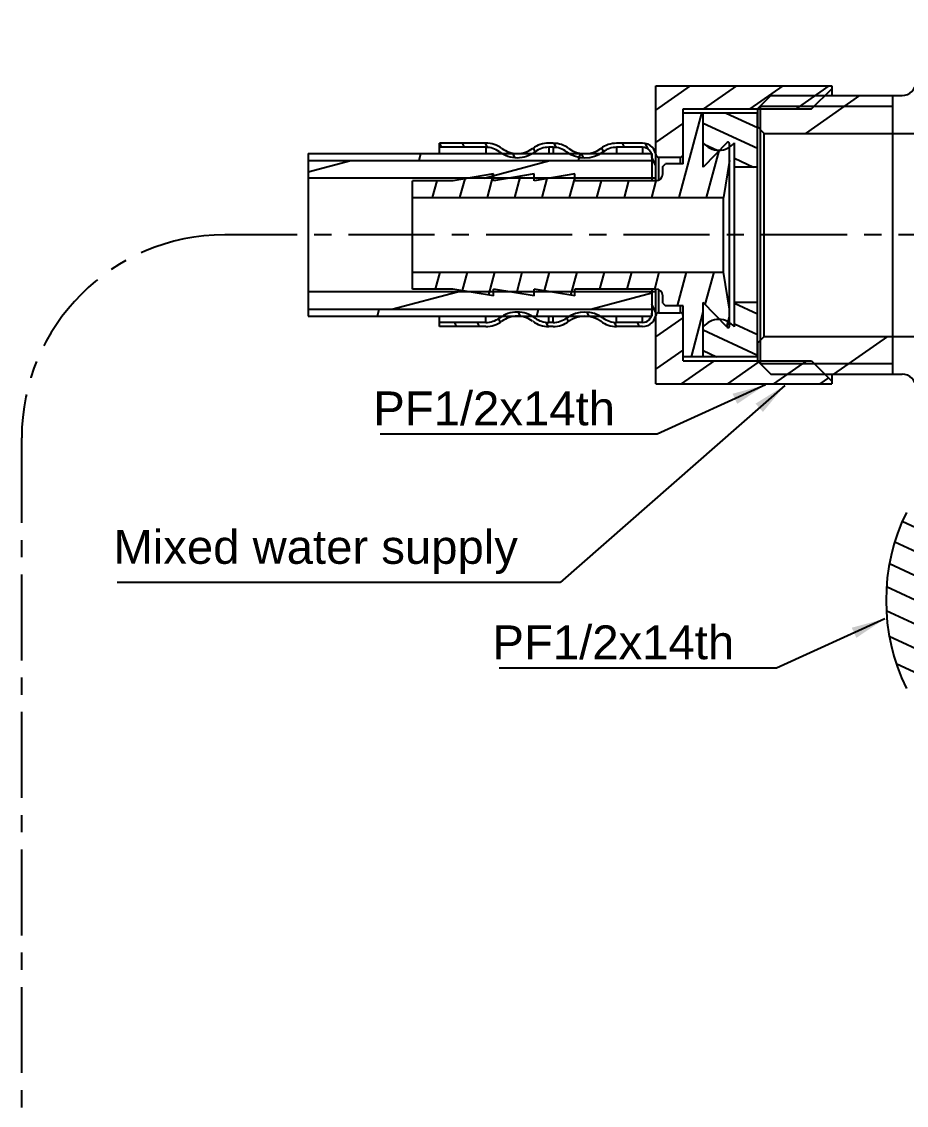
# Model space of a CAD drawing. Header units: millimetres. Extents: x 601 to 1195, y -13 to 407.
# Drawn here: x 904 to 969.4, y 139.5 to 219.6 of the extents above; entities that cross this region are included whole.
import ezdxf

# ---------------------------------------------------------------- set-up
doc = ezdxf.new("R2010")
doc.units = ezdxf.units.MM
doc.header["$LTSCALE"] = 0.1
doc.linetypes.add('CENTERX2', pattern=[101.6, 63.5, -12.7, 12.7, -12.7])
for name, color, linetype in [('CENTER', 1, 'CENTERX2'), ('DIM', 3, 'Continuous'), ('MEMBER', 7, 'Continuous')]:
    doc.layers.add(name, color=color, linetype=linetype)
doc.styles.get("Standard").update_dxf_attribs({"font": 'arial_0.ttf'})
doc.dimstyles.new('ISO-25', dxfattribs={"dimtxt": 2.5, "dimasz": 2.5, "dimexe": 1.25, "dimexo": 0.625, "dimtad": 1, "dimtxsty": 'Standard', "dimcen": 2.5, "dimadec": 0, "dimazin": 0, "dimtfac": 1, "dimtmove": 0, "dimatfit": 3, "dimfxl": 1, "dimarcsym": 0})

msp = doc.modelspace()

# ---------------------------------------------------------------- hatches: boundary and pattern name
at = {"linetype": 'Continuous'}
h = msp.add_hatch(dxfattribs=at)
h.set_pattern_fill('DEFAULT__19', color=2, scale=5.256019, angle=215, style=0, pattern_type=0)
h.set_pattern_definition([(215, (1048.6305, 111.5814), (3.01473, -4.30548), [])])
edge = h.paths.add_edge_path()
edge.add_line((958.397, 213.105), (958.397, 211.805))
edge.add_line((958.397, 213.105), (959.397, 214.105))
edge.add_line((959.397, 214.105), (969.097, 214.105))
edge.add_spline(control_points=[(969.097, 214.105), (969.683, 214.105), (970.097, 214.519), (970.097, 215.105)], knot_values=[0, 0, 0, 0, 1, 1, 1, 1], weights=[1, 0.804725, 0.804725, 1], degree=3, periodic=0)
edge.add_line((970.097, 215.105), (970.097, 228.805))
edge.add_line((971.097, 229.805), (970.097, 228.805))
edge.add_line((971.097, 229.805), (972.397, 229.805))
edge.add_line((972.897, 229.305), (972.397, 229.805))
edge.add_line((972.897, 213.305), (972.897, 229.305))
edge.add_line((972.897, 213.305), (974.397, 213.305))
edge.add_line((974.897, 212.805), (974.397, 213.305))
edge.add_line((974.897, 211.305), (974.897, 212.805))
edge.add_line((958.897, 211.305), (974.897, 211.305))
edge.add_line((958.897, 211.305), (958.397, 211.805))
edge = h.paths.add_edge_path()
edge.add_line((958.397, 195.805), (958.397, 194.505))
edge.add_line((958.897, 196.305), (958.397, 195.805))
edge.add_line((958.897, 196.305), (974.897, 196.305))
edge.add_line((974.897, 194.805), (974.897, 196.305))
edge.add_line((974.897, 194.805), (974.397, 194.305))
edge.add_line((972.897, 194.305), (974.397, 194.305))
edge.add_line((972.897, 178.305), (972.897, 194.305))
edge.add_line((972.897, 178.305), (972.397, 177.805))
edge.add_line((971.097, 177.805), (972.397, 177.805))
edge.add_line((971.097, 177.805), (970.097, 178.805))
edge.add_line((970.097, 178.805), (970.097, 192.505))
edge.add_spline(control_points=[(970.097, 192.505), (970.097, 193.091), (969.683, 193.505), (969.097, 193.505)], knot_values=[0, 0, 0, 0, 1, 1, 1, 1], weights=[1, 0.804725, 0.804725, 1], degree=3, periodic=0)
edge.add_line((959.397, 193.505), (969.097, 193.505))
edge.add_line((958.397, 194.505), (959.397, 193.505))
edge = h.paths.add_edge_path()
edge.add_line((1030.397, 210.805), (1030.397, 209.305))
edge.add_line((1029.897, 208.805), (1030.397, 209.305))
edge.add_line((1005.897, 208.805), (1029.897, 208.805))
edge.add_spline(control_points=[(1005.897, 208.805), (1005.604, 208.805), (1005.397, 209.012), (1005.397, 209.305)], knot_values=[0, 0, 0, 0, 1, 1, 1, 1], weights=[1, 0.804738, 0.804738, 1], degree=3, periodic=0)
edge.add_line((1005.397, 211.305), (1005.397, 209.305))
edge.add_line((985.897, 211.305), (1005.397, 211.305))
edge.add_line((985.897, 211.305), (985.897, 212.805))
edge.add_line((985.897, 212.805), (986.397, 213.305))
edge.add_line((986.397, 213.305), (987.897, 213.305))
edge.add_line((987.897, 213.305), (987.897, 229.305))
edge.add_line((987.897, 229.305), (988.397, 229.805))
edge.add_line((988.397, 229.805), (989.697, 229.805))
edge.add_line((989.697, 229.805), (990.697, 228.805))
edge.add_line((990.697, 215.105), (990.697, 228.805))
edge.add_spline(control_points=[(990.697, 215.105), (990.697, 214.519), (991.111, 214.105), (991.697, 214.105)], knot_values=[0, 0, 0, 0, 1, 1, 1, 1], weights=[1, 0.804731, 0.804731, 1], degree=3, periodic=0)
edge.add_line((991.697, 214.105), (993.397, 214.105))
edge.add_line((993.397, 217.805), (993.397, 214.105))
edge.add_spline(control_points=[(993.397, 217.805), (993.397, 218.391), (993.812, 218.805), (994.397, 218.805)], knot_values=[0, 0, 0, 0, 1, 1, 1, 1], weights=[1, 0.804738, 0.804738, 1], degree=3, periodic=0)
edge.add_line((994.397, 218.805), (995.197, 218.805))
edge.add_line((995.397, 218.605), (995.197, 218.805))
edge.add_line((995.397, 218.605), (995.397, 213.805))
edge.add_line((995.397, 213.805), (1026.897, 213.805))
edge.add_line((1027.397, 213.305), (1026.897, 213.805))
edge.add_line((1027.397, 213.305), (1027.397, 211.305))
edge.add_line((1027.397, 211.305), (1029.897, 211.305))
edge.add_line((1030.397, 210.805), (1029.897, 211.305))
edge = h.paths.add_edge_path()
edge.add_line((1030.397, 198.305), (1030.397, 196.805))
edge.add_line((1030.397, 196.805), (1029.897, 196.305))
edge.add_line((1027.397, 196.305), (1029.897, 196.305))
edge.add_line((1027.397, 196.305), (1027.397, 194.305))
edge.add_line((1027.397, 194.305), (1026.897, 193.805))
edge.add_line((995.397, 193.805), (1026.897, 193.805))
edge.add_line((995.397, 193.805), (995.397, 189.005))
edge.add_line((995.397, 189.005), (995.197, 188.805))
edge.add_line((994.397, 188.805), (995.197, 188.805))
edge.add_spline(control_points=[(993.397, 189.805), (993.397, 189.219), (993.812, 188.805), (994.397, 188.805)], knot_values=[0, 0, 0, 0, 1, 1, 1, 1], weights=[1, 0.804738, 0.804738, 1], degree=3, periodic=0)
edge.add_line((993.397, 193.505), (993.397, 189.805))
edge.add_line((991.697, 193.505), (993.397, 193.505))
edge.add_spline(control_points=[(991.697, 193.505), (991.111, 193.505), (990.697, 193.091), (990.697, 192.505)], knot_values=[0, 0, 0, 0, 1, 1, 1, 1], weights=[1, 0.804731, 0.804731, 1], degree=3, periodic=0)
edge.add_line((990.697, 178.805), (990.697, 192.505))
edge.add_line((989.697, 177.805), (990.697, 178.805))
edge.add_line((988.397, 177.805), (989.697, 177.805))
edge.add_line((987.897, 178.305), (988.397, 177.805))
edge.add_line((987.897, 178.305), (987.897, 194.305))
edge.add_line((986.397, 194.305), (987.897, 194.305))
edge.add_line((985.897, 194.805), (986.397, 194.305))
edge.add_line((985.897, 194.805), (985.897, 196.305))
edge.add_line((985.897, 196.305), (1005.397, 196.305))
edge.add_line((1005.397, 198.305), (1005.397, 196.305))
edge.add_spline(control_points=[(1005.897, 198.805), (1005.604, 198.805), (1005.397, 198.598), (1005.397, 198.305)], knot_values=[0, 0, 0, 0, 1, 1, 1, 1], weights=[1, 0.804738, 0.804738, 1], degree=3, periodic=0)
edge.add_line((1005.897, 198.805), (1029.897, 198.805))
edge.add_line((1029.897, 198.805), (1030.397, 198.305))
h = msp.add_hatch(dxfattribs=at)
h.set_pattern_fill('DEFAULT__4', color=2, scale=1.959834, angle=215, style=0, pattern_type=0)
h.set_pattern_definition([(215, (1048.6305, 111.5814), (1.124114, -1.605402), [])])
edge = h.paths.add_edge_path()
edge.add_line((951.097, 209.555), (952.697, 209.555))
edge.add_spline(control_points=[(951.097, 209.555), (950.98, 209.555), (950.897, 209.638), (950.897, 209.755)], knot_values=[0, 0, 0, 0, 1, 1, 1, 1], weights=[1, 0.804738, 0.804738, 1], degree=3, periodic=0)
edge.add_line((950.897, 214.805), (950.897, 209.755))
edge.add_line((950.897, 214.805), (963.897, 214.805))
edge.add_line((963.897, 214.805), (963.897, 214.605))
edge.add_line((962.397, 213.105), (963.897, 214.605))
edge.add_line((952.897, 213.105), (962.397, 213.105))
edge.add_line((952.897, 213.105), (952.897, 209.755))
edge.add_spline(control_points=[(952.897, 209.755), (952.897, 209.638), (952.814, 209.555), (952.697, 209.555)], knot_values=[0, 0, 0, 0, 1, 1, 1, 1], weights=[1, 0.804738, 0.804738, 1], degree=3, periodic=0)
edge = h.paths.add_edge_path()
edge.add_line((951.097, 198.055), (952.697, 198.055))
edge.add_spline(control_points=[(952.897, 197.855), (952.897, 197.972), (952.814, 198.055), (952.697, 198.055)], knot_values=[0, 0, 0, 0, 1, 1, 1, 1], weights=[1, 0.804738, 0.804738, 1], degree=3, periodic=0)
edge.add_line((952.897, 197.855), (952.897, 194.505))
edge.add_line((952.897, 194.505), (962.397, 194.505))
edge.add_line((962.397, 194.505), (963.897, 193.005))
edge.add_line((963.897, 193.005), (963.897, 192.805))
edge.add_line((950.897, 192.805), (963.897, 192.805))
edge.add_line((950.897, 197.855), (950.897, 192.805))
edge.add_spline(control_points=[(951.097, 198.055), (950.98, 198.055), (950.897, 197.972), (950.897, 197.855)], knot_values=[0, 0, 0, 0, 1, 1, 1, 1], weights=[1, 0.804738, 0.804738, 1], degree=3, periodic=0)
h = msp.add_hatch(dxfattribs=at)
h.set_pattern_fill('DEFAULT__6', color=2, scale=1.955465, angle=255, style=0, pattern_type=0)
h.set_pattern_definition([(255, (1048.6305, 111.5814), (1.888834, -0.506112), [])])
edge = h.paths.add_edge_path()
edge.add_line((951.397, 198.755), (951.397, 199.305))
edge.add_spline(control_points=[(950.897, 199.805), (951.19, 199.805), (951.397, 199.598), (951.397, 199.305)], knot_values=[0, 0, 0, 0, 1, 1, 1, 1], weights=[1, 0.804738, 0.804738, 1], degree=3, periodic=0)
edge.add_line((950.897, 199.805), (944.897, 199.805))
edge.add_line((944.897, 199.305), (944.897, 199.805))
edge.add_line((944.897, 199.305), (941.897, 199.805))
edge.add_line((941.897, 199.305), (941.897, 199.805))
edge.add_line((941.897, 199.305), (938.897, 199.805))
edge.add_line((938.897, 199.305), (938.897, 199.805))
edge.add_line((938.897, 199.305), (935.897, 199.805))
edge.add_line((935.897, 199.805), (932.897, 199.805))
edge.add_line((932.897, 199.805), (932.897, 201.055))
edge.add_line((932.897, 201.055), (955.897, 201.055))
edge.add_line((956.33, 198.305), (955.897, 201.055))
edge.add_line((956.33, 197.052), (956.33, 198.305))
edge.add_spline(control_points=[(956.33, 197.052), (956.33, 196.946), (956.232, 196.906), (956.158, 196.983)], knot_values=[0, 0, 0, 0, 1, 1, 1, 1], weights=[1, 0.583191, 0.583191, 1], degree=3, periodic=0)
edge.add_line((956.158, 196.983), (954.397, 198.805))
edge.add_line((954.397, 194.805), (954.397, 198.805))
edge.add_line((954.397, 194.805), (952.897, 194.805))
edge.add_line((952.897, 194.805), (952.897, 198.555))
edge.add_line((952.897, 198.555), (951.597, 198.555))
edge.add_line((951.397, 198.755), (951.597, 198.555))
edge = h.paths.add_edge_path()
edge.add_line((951.397, 208.305), (951.397, 208.855))
edge.add_line((951.397, 208.855), (951.597, 209.055))
edge.add_line((952.897, 209.055), (951.597, 209.055))
edge.add_line((952.897, 209.055), (952.897, 212.805))
edge.add_line((954.397, 212.805), (952.897, 212.805))
edge.add_line((954.397, 208.805), (954.397, 212.805))
edge.add_line((956.158, 210.627), (954.397, 208.805))
edge.add_spline(control_points=[(956.33, 210.557), (956.33, 210.663), (956.232, 210.703), (956.158, 210.627)], knot_values=[0, 0, 0, 0, 1, 1, 1, 1], weights=[1, 0.583191, 0.583191, 1], degree=3, periodic=0)
edge.add_line((956.33, 209.305), (956.33, 210.557))
edge.add_line((956.33, 209.305), (955.897, 206.555))
edge.add_line((932.897, 206.555), (955.897, 206.555))
edge.add_line((932.897, 206.555), (932.897, 207.805))
edge.add_line((935.897, 207.805), (932.897, 207.805))
edge.add_line((938.897, 208.305), (935.897, 207.805))
edge.add_line((938.897, 207.805), (938.897, 208.305))
edge.add_line((941.897, 208.305), (938.897, 207.805))
edge.add_line((941.897, 207.805), (941.897, 208.305))
edge.add_line((944.897, 208.305), (941.897, 207.805))
edge.add_line((944.897, 207.805), (944.897, 208.305))
edge.add_line((950.897, 207.805), (944.897, 207.805))
edge.add_spline(control_points=[(950.897, 207.805), (951.19, 207.805), (951.397, 208.012), (951.397, 208.305)], knot_values=[0, 0, 0, 0, 1, 1, 1, 1], weights=[1, 0.804738, 0.804738, 1], degree=3, periodic=0)
h = msp.add_hatch(dxfattribs=at)
h.set_pattern_fill('DEFAULT__5', color=2, scale=1.384924, angle=335, style=0, pattern_type=0)
h.set_pattern_definition([(335, (1048.6305, 111.5814), (0.585294, 1.255167), [])])
edge = h.paths.add_edge_path()
edge.add_spline(control_points=[(954.397, 210.605), (955.037, 209.811), (956.057, 209.811), (956.697, 210.605)], knot_values=[0, 0, 0, 0, 1, 1, 1, 1], weights=[1, 0.751795, 0.751795, 1], degree=3, periodic=0)
edge.add_line((954.397, 210.605), (954.397, 212.805))
edge.add_line((958.397, 212.805), (954.397, 212.805))
edge.add_line((958.397, 208.805), (958.397, 212.805))
edge.add_line((958.397, 208.805), (956.697, 208.805))
edge.add_line((956.697, 208.805), (956.697, 210.605))
edge = h.paths.add_edge_path()
edge.add_spline(control_points=[(954.397, 197.005), (955.037, 197.799), (956.057, 197.799), (956.697, 197.005)], knot_values=[0, 0, 0, 0, 1, 1, 1, 1], weights=[1, 0.751795, 0.751795, 1], degree=3, periodic=0)
edge.add_line((956.697, 197.005), (956.697, 198.805))
edge.add_line((958.397, 198.805), (956.697, 198.805))
edge.add_line((958.397, 194.805), (958.397, 198.805))
edge.add_line((958.397, 194.805), (954.397, 194.805))
edge.add_line((954.397, 194.805), (954.397, 197.005))
h = msp.add_hatch(dxfattribs=at)
h.set_pattern_fill('DEFAULT__3', color=2, scale=1.530534, angle=295, style=0, pattern_type=0)
h.set_pattern_definition([(295, (1048.6305, 111.5814), (1.387135, 0.646832), [])])
edge = h.paths.add_edge_path()
edge.add_spline(control_points=[(950.897, 209.586), (950.897, 210.164), (950.488, 210.573), (949.91, 210.573)], knot_values=[0, 0, 0, 0, 1, 1, 1, 1], weights=[1, 0.804738, 0.804738, 1], degree=3, periodic=0)
edge.add_line((950.897, 208.005), (950.897, 209.586))
edge.add_line((950.897, 208.005), (950.597, 208.005))
edge.add_line((950.597, 208.005), (950.597, 209.586))
edge.add_spline(control_points=[(950.597, 209.586), (950.597, 209.988), (950.313, 210.273), (949.91, 210.273)], knot_values=[0, 0, 0, 0, 1, 1, 1, 1], weights=[1, 0.804738, 0.804738, 1], degree=3, periodic=0)
edge.add_line((949.91, 210.273), (947.991, 210.273))
edge.add_spline(control_points=[(947.991, 210.273), (947.631, 210.271), (947.29, 210.159), (946.999, 209.947)], knot_values=[0, 0, 0, 0, 1, 1, 1, 1], weights=[1, 0.967712, 0.967712, 1], degree=3, periodic=0)
edge.add_spline(control_points=[(945.645, 209.505), (946.136, 209.505), (946.603, 209.657), (946.999, 209.947)], knot_values=[0, 0, 0, 0, 1, 1, 1, 1], weights=[1, 0.967143, 0.967143, 1], degree=3, periodic=0)
edge.add_spline(control_points=[(944.29, 209.947), (944.687, 209.657), (945.153, 209.505), (945.645, 209.505)], knot_values=[0, 0, 0, 0, 1, 1, 1, 1], weights=[1, 0.967143, 0.967143, 1], degree=3, periodic=0)
edge.add_spline(control_points=[(944.29, 209.947), (943.999, 210.159), (943.658, 210.271), (943.298, 210.273)], knot_values=[0, 0, 0, 0, 1, 1, 1, 1], weights=[1, 0.967712, 0.967712, 1], degree=3, periodic=0)
edge.add_line((943.298, 210.273), (942.974, 210.273))
edge.add_spline(control_points=[(942.974, 210.273), (942.608, 210.275), (942.259, 210.162), (941.964, 209.947)], knot_values=[0, 0, 0, 0, 1, 1, 1, 1], weights=[1, 0.966569, 0.966569, 1], degree=3, periodic=0)
edge.add_spline(control_points=[(940.647, 209.505), (941.125, 209.513), (941.578, 209.665), (941.964, 209.947)], knot_values=[0, 0, 0, 0, 1, 1, 1, 1], weights=[1, 0.968832, 0.968832, 1], degree=3, periodic=0)
edge.add_spline(control_points=[(939.331, 209.947), (939.716, 209.665), (940.169, 209.513), (940.647, 209.505)], knot_values=[0, 0, 0, 0, 1, 1, 1, 1], weights=[1, 0.968832, 0.968832, 1], degree=3, periodic=0)
edge.add_spline(control_points=[(939.331, 209.947), (939.035, 210.162), (938.686, 210.275), (938.32, 210.273)], knot_values=[0, 0, 0, 0, 1, 1, 1, 1], weights=[1, 0.966569, 0.966569, 1], degree=3, periodic=0)
edge.add_line((938.32, 210.273), (934.897, 210.273))
edge.add_line((934.897, 210.273), (934.897, 210.573))
edge.add_line((938.32, 210.573), (934.897, 210.573))
edge.add_spline(control_points=[(939.507, 210.189), (939.16, 210.443), (938.75, 210.575), (938.32, 210.573)], knot_values=[0, 0, 0, 0, 1, 1, 1, 1], weights=[1, 0.966656, 0.966656, 1], degree=3, periodic=0)
edge.add_spline(control_points=[(939.507, 210.189), (939.842, 209.945), (940.234, 209.813), (940.647, 209.805)], knot_values=[0, 0, 0, 0, 1, 1, 1, 1], weights=[1, 0.969082, 0.969082, 1], degree=3, periodic=0)
edge.add_spline(control_points=[(940.647, 209.805), (941.061, 209.813), (941.453, 209.945), (941.787, 210.189)], knot_values=[0, 0, 0, 0, 1, 1, 1, 1], weights=[1, 0.969082, 0.969082, 1], degree=3, periodic=0)
edge.add_spline(control_points=[(942.974, 210.573), (942.544, 210.575), (942.134, 210.443), (941.787, 210.189)], knot_values=[0, 0, 0, 0, 1, 1, 1, 1], weights=[1, 0.966656, 0.966656, 1], degree=3, periodic=0)
edge.add_line((943.298, 210.573), (942.974, 210.573))
edge.add_spline(control_points=[(944.467, 210.189), (944.125, 210.439), (943.722, 210.571), (943.298, 210.573)], knot_values=[0, 0, 0, 0, 1, 1, 1, 1], weights=[1, 0.967627, 0.967627, 1], degree=3, periodic=0)
edge.add_spline(control_points=[(944.467, 210.189), (944.812, 209.937), (945.218, 209.805), (945.645, 209.805)], knot_values=[0, 0, 0, 0, 1, 1, 1, 1], weights=[1, 0.967143, 0.967143, 1], degree=3, periodic=0)
edge.add_spline(control_points=[(945.645, 209.805), (946.072, 209.805), (946.477, 209.937), (946.822, 210.189)], knot_values=[0, 0, 0, 0, 1, 1, 1, 1], weights=[1, 0.967143, 0.967143, 1], degree=3, periodic=0)
edge.add_spline(control_points=[(947.991, 210.573), (947.567, 210.571), (947.165, 210.439), (946.822, 210.189)], knot_values=[0, 0, 0, 0, 1, 1, 1, 1], weights=[1, 0.967627, 0.967627, 1], degree=3, periodic=0)
edge.add_line((949.91, 210.573), (947.991, 210.573))
edge = h.paths.add_edge_path()
edge.add_line((934.897, 197.037), (934.897, 197.337))
edge.add_line((938.32, 197.337), (934.897, 197.337))
edge.add_spline(control_points=[(939.331, 197.663), (939.035, 197.447), (938.686, 197.335), (938.32, 197.337)], knot_values=[0, 0, 0, 0, 1, 1, 1, 1], weights=[1, 0.966569, 0.966569, 1], degree=3, periodic=0)
edge.add_spline(control_points=[(939.331, 197.663), (939.716, 197.945), (940.169, 198.097), (940.647, 198.105)], knot_values=[0, 0, 0, 0, 1, 1, 1, 1], weights=[1, 0.968832, 0.968832, 1], degree=3, periodic=0)
edge.add_spline(control_points=[(940.647, 198.105), (941.125, 198.097), (941.578, 197.945), (941.964, 197.663)], knot_values=[0, 0, 0, 0, 1, 1, 1, 1], weights=[1, 0.968832, 0.968832, 1], degree=3, periodic=0)
edge.add_spline(control_points=[(942.974, 197.337), (942.608, 197.335), (942.259, 197.447), (941.964, 197.663)], knot_values=[0, 0, 0, 0, 1, 1, 1, 1], weights=[1, 0.966569, 0.966569, 1], degree=3, periodic=0)
edge.add_line((943.298, 197.337), (942.974, 197.337))
edge.add_spline(control_points=[(944.29, 197.663), (943.999, 197.451), (943.658, 197.339), (943.298, 197.337)], knot_values=[0, 0, 0, 0, 1, 1, 1, 1], weights=[1, 0.967712, 0.967712, 1], degree=3, periodic=0)
edge.add_spline(control_points=[(944.29, 197.663), (944.687, 197.953), (945.153, 198.105), (945.645, 198.105)], knot_values=[0, 0, 0, 0, 1, 1, 1, 1], weights=[1, 0.967143, 0.967143, 1], degree=3, periodic=0)
edge.add_spline(control_points=[(945.645, 198.105), (946.136, 198.105), (946.603, 197.953), (946.999, 197.663)], knot_values=[0, 0, 0, 0, 1, 1, 1, 1], weights=[1, 0.967143, 0.967143, 1], degree=3, periodic=0)
edge.add_spline(control_points=[(947.991, 197.337), (947.631, 197.339), (947.29, 197.451), (946.999, 197.663)], knot_values=[0, 0, 0, 0, 1, 1, 1, 1], weights=[1, 0.967712, 0.967712, 1], degree=3, periodic=0)
edge.add_line((949.91, 197.337), (947.991, 197.337))
edge.add_spline(control_points=[(950.597, 198.024), (950.597, 197.621), (950.313, 197.337), (949.91, 197.337)], knot_values=[0, 0, 0, 0, 1, 1, 1, 1], weights=[1, 0.804738, 0.804738, 1], degree=3, periodic=0)
edge.add_line((950.597, 198.024), (950.597, 199.605))
edge.add_line((950.897, 199.605), (950.597, 199.605))
edge.add_line((950.897, 198.024), (950.897, 199.605))
edge.add_spline(control_points=[(950.897, 198.024), (950.897, 197.446), (950.488, 197.037), (949.91, 197.037)], knot_values=[0, 0, 0, 0, 1, 1, 1, 1], weights=[1, 0.804738, 0.804738, 1], degree=3, periodic=0)
edge.add_line((949.91, 197.037), (947.991, 197.037))
edge.add_spline(control_points=[(947.991, 197.037), (947.567, 197.039), (947.165, 197.171), (946.822, 197.421)], knot_values=[0, 0, 0, 0, 1, 1, 1, 1], weights=[1, 0.967627, 0.967627, 1], degree=3, periodic=0)
edge.add_spline(control_points=[(945.645, 197.805), (946.072, 197.805), (946.477, 197.672), (946.822, 197.421)], knot_values=[0, 0, 0, 0, 1, 1, 1, 1], weights=[1, 0.967143, 0.967143, 1], degree=3, periodic=0)
edge.add_spline(control_points=[(944.467, 197.421), (944.812, 197.672), (945.218, 197.805), (945.645, 197.805)], knot_values=[0, 0, 0, 0, 1, 1, 1, 1], weights=[1, 0.967143, 0.967143, 1], degree=3, periodic=0)
edge.add_spline(control_points=[(944.467, 197.421), (944.125, 197.171), (943.722, 197.039), (943.298, 197.037)], knot_values=[0, 0, 0, 0, 1, 1, 1, 1], weights=[1, 0.967627, 0.967627, 1], degree=3, periodic=0)
edge.add_line((943.298, 197.037), (942.974, 197.037))
edge.add_spline(control_points=[(942.974, 197.037), (942.544, 197.035), (942.134, 197.167), (941.787, 197.421)], knot_values=[0, 0, 0, 0, 1, 1, 1, 1], weights=[1, 0.966656, 0.966656, 1], degree=3, periodic=0)
edge.add_spline(control_points=[(940.647, 197.804), (941.061, 197.797), (941.453, 197.665), (941.787, 197.421)], knot_values=[0, 0, 0, 0, 1, 1, 1, 1], weights=[1, 0.969082, 0.969082, 1], degree=3, periodic=0)
edge.add_spline(control_points=[(939.507, 197.421), (939.842, 197.665), (940.234, 197.797), (940.647, 197.804)], knot_values=[0, 0, 0, 0, 1, 1, 1, 1], weights=[1, 0.969082, 0.969082, 1], degree=3, periodic=0)
edge.add_spline(control_points=[(939.507, 197.421), (939.16, 197.167), (938.75, 197.035), (938.32, 197.037)], knot_values=[0, 0, 0, 0, 1, 1, 1, 1], weights=[1, 0.966656, 0.966656, 1], degree=3, periodic=0)
edge.add_line((938.32, 197.037), (934.897, 197.037))
h = msp.add_hatch(dxfattribs=at)
h.set_pattern_fill('DEFAULT__1', color=2, scale=11.384208, angle=255, style=0, pattern_type=0)
h.set_pattern_definition([(255, (1048.63, 111.581), (10.9963, -2.94645), [])])
edge = h.paths.add_edge_path()
edge.add_line((925.195, 209.805), (925.195, 209.305))
edge.add_line((925.195, 209.805), (950.597, 209.805))
edge.add_line((950.597, 209.805), (950.597, 209.305))
edge.add_line((925.195, 209.305), (950.597, 209.305))
edge = h.paths.add_edge_path()
edge.add_line((925.195, 198.305), (925.195, 197.805))
edge.add_line((925.195, 198.305), (950.597, 198.305))
edge.add_line((950.597, 198.305), (950.597, 197.805))
edge.add_line((925.195, 197.805), (950.597, 197.805))
h = msp.add_hatch(dxfattribs=at)
h.set_pattern_fill('DEFAULT__2', color=2, scale=3.803695, angle=375, style=0, pattern_type=0)
h.set_pattern_definition([(15, (1048.6305, 111.5814), (-0.98447, 3.67409), [])])
edge = h.paths.add_edge_path()
edge.add_line((950.597, 209.305), (950.597, 208.005))
edge.add_line((925.195, 208.005), (950.597, 208.005))
edge.add_line((925.195, 209.305), (925.195, 208.005))
edge.add_line((925.195, 209.305), (950.597, 209.305))
edge = h.paths.add_edge_path()
edge.add_line((950.597, 199.605), (950.597, 198.305))
edge.add_line((925.195, 198.305), (950.597, 198.305))
edge.add_line((925.195, 199.605), (925.195, 198.305))
edge.add_line((925.195, 199.605), (950.597, 199.605))
h = msp.add_hatch(dxfattribs=at)
h.set_pattern_fill('DEFAULT__16', color=2, scale=1.621508, angle=335, style=0, pattern_type=0)
h.set_pattern_definition([(335, (1048.6305, 111.5814), (0.68528, 1.469585), [])])
edge = h.paths.add_edge_path()
edge.add_line((986.147, 170.505), (986.147, 172.105))
edge.add_spline(control_points=[(986.347, 172.305), (986.23, 172.305), (986.147, 172.222), (986.147, 172.105)], knot_values=[0, 0, 0, 0, 1, 1, 1, 1], weights=[1, 0.804738, 0.804738, 1], degree=3, periodic=0)
edge.add_line((989.697, 172.305), (986.347, 172.305))
edge.add_line((989.697, 172.305), (989.697, 181.805))
edge.add_line((989.697, 181.805), (991.197, 183.305))
edge.add_line((991.397, 183.305), (991.197, 183.305))
edge.add_spline(control_points=[(991.397, 170.305), (993.433, 174.482), (993.433, 179.128), (991.397, 183.305)], knot_values=[0, 0, 0, 0, 1, 1, 1, 1], weights=[1, 0.932584, 0.932584, 1], degree=3, periodic=0)
edge.add_line((991.397, 170.305), (986.347, 170.305))
edge.add_spline(control_points=[(986.147, 170.505), (986.147, 170.388), (986.23, 170.305), (986.347, 170.305)], knot_values=[0, 0, 0, 0, 1, 1, 1, 1], weights=[1, 0.804738, 0.804738, 1], degree=3, periodic=0)
edge = h.paths.add_edge_path()
edge.add_line((974.447, 172.305), (971.097, 172.305))
edge.add_spline(control_points=[(974.447, 172.305), (974.564, 172.305), (974.647, 172.222), (974.647, 172.105)], knot_values=[0, 0, 0, 0, 1, 1, 1, 1], weights=[1, 0.804738, 0.804738, 1], degree=3, periodic=0)
edge.add_line((974.647, 170.505), (974.647, 172.105))
edge.add_spline(control_points=[(974.647, 170.505), (974.647, 170.388), (974.564, 170.305), (974.447, 170.305)], knot_values=[0, 0, 0, 0, 1, 1, 1, 1], weights=[1, 0.804738, 0.804738, 1], degree=3, periodic=0)
edge.add_line((974.447, 170.305), (969.397, 170.305))
edge.add_spline(control_points=[(969.397, 170.305), (967.361, 174.482), (967.361, 179.128), (969.397, 183.305)], knot_values=[0, 0, 0, 0, 1, 1, 1, 1], weights=[1, 0.932584, 0.932584, 1], degree=3, periodic=0)
edge.add_line((969.597, 183.305), (969.397, 183.305))
edge.add_line((971.097, 181.805), (969.597, 183.305))
edge.add_line((971.097, 172.305), (971.097, 181.805))

# ---------------------------------------------------------------- linework, layer by layer
at = {"color": 7, "linetype": 'Continuous'}
for p, q in [((950.897, 207.805), (950.897, 214.805)), ((950.897, 214.805), (963.897, 214.805)), ((962.397, 213.105), (963.897, 214.605)), ((963.897, 214.805), (963.897, 214.105)), ((952.897, 209.055), (952.897, 213.105)), ((952.897, 213.105), (962.397, 213.105)), ((958.397, 212.805), (952.897, 212.805)), ((954.397, 208.805), (954.397, 212.805)), ((958.397, 194.805), (958.397, 212.805)), ((934.897, 209.805), (934.897, 210.573)), ((938.32, 210.573), (934.897, 210.573)), ((943.298, 210.573), (942.974, 210.573)), ((949.91, 210.573), (947.991, 210.573)), ((956.158, 210.627), (954.397, 208.805)), ((956.33, 197.052), (956.33, 210.557)), ((956.697, 197.005), (956.697, 210.605)), ((925.195, 209.805), (950.597, 209.805)), ((925.195, 209.805), (925.195, 197.805)), ((938.32, 210.273), (934.897, 210.273)), ((938.32, 210.273), (938.32, 209.805)), ((939.331, 209.947), (939.331, 209.805)), ((941.964, 209.947), (941.964, 209.805)), ((942.974, 210.273), (942.974, 209.805)), ((943.298, 210.273), (942.974, 210.273)), ((943.298, 210.273), (943.298, 209.805)), ((944.29, 209.947), (944.29, 209.805)), ((946.999, 209.947), (946.999, 209.805)), ((947.991, 210.273), (947.991, 209.805)), ((949.91, 210.273), (947.991, 210.273)), ((949.91, 210.273), (949.91, 209.805)), ((950.597, 209.805), (950.597, 207.805)), ((925.195, 209.305), (950.597, 209.305)), ((951.097, 209.555), (951.097, 207.851)), ((951.097, 209.555), (952.697, 209.555)), ((951.397, 208.855), (951.597, 209.055)), ((952.897, 209.055), (951.597, 209.055)), ((952.697, 209.555), (952.697, 209.055)), ((956.33, 209.305), (955.897, 206.555)), ((938.897, 208.305), (935.897, 207.805)), ((938.897, 207.805), (938.897, 208.305)), ((941.897, 208.305), (938.897, 207.805)), ((941.897, 207.805), (941.897, 208.305)), ((944.897, 208.305), (941.897, 207.805)), ((944.897, 207.805), (944.897, 208.305)), ((951.397, 208.305), (951.397, 208.855)), ((958.397, 208.805), (956.697, 208.805)), ((950.897, 208.005), (925.195, 208.005)), ((932.897, 199.805), (932.897, 207.805)), ((935.897, 207.805), (932.897, 207.805)), ((950.897, 207.805), (944.897, 207.805)), ((932.897, 206.555), (955.897, 206.555)), ((955.897, 201.055), (955.897, 206.555)), ((932.897, 201.055), (955.897, 201.055)), ((956.33, 198.305), (955.897, 201.055)), ((950.897, 199.605), (925.195, 199.605)), ((935.897, 199.805), (932.897, 199.805)), ((938.897, 199.305), (935.897, 199.805)), ((938.897, 199.305), (938.897, 199.805)), ((941.897, 199.305), (938.897, 199.805)), ((941.897, 199.305), (941.897, 199.805)), ((944.897, 199.305), (941.897, 199.805)), ((944.897, 199.305), (944.897, 199.805)), ((950.897, 199.805), (944.897, 199.805)), ((950.597, 199.805), (950.597, 197.805)), ((950.897, 192.805), (950.897, 199.805)), ((951.097, 199.759), (951.097, 198.055)), ((951.397, 198.755), (951.397, 199.305)), ((951.397, 198.755), (951.597, 198.555)), ((952.897, 198.555), (951.597, 198.555)), ((952.697, 198.555), (952.697, 198.055)), ((952.897, 194.505), (952.897, 198.555)), ((954.397, 194.805), (954.397, 198.805)), ((956.158, 196.983), (954.397, 198.805)), ((958.397, 198.805), (956.697, 198.805)), ((925.195, 198.305), (950.597, 198.305)), ((925.195, 197.805), (950.597, 197.805)), ((934.897, 197.037), (934.897, 197.805)), ((938.32, 197.337), (938.32, 197.805)), ((939.331, 197.663), (939.331, 197.805)), ((941.964, 197.663), (941.964, 197.805)), ((942.974, 197.337), (942.974, 197.805)), ((943.298, 197.337), (943.298, 197.805)), ((944.29, 197.663), (944.29, 197.805)), ((946.999, 197.663), (946.999, 197.805)), ((947.991, 197.337), (947.991, 197.805)), ((949.91, 197.337), (949.91, 197.805)), ((951.097, 198.055), (952.697, 198.055)), ((938.32, 197.337), (934.897, 197.337)), ((938.32, 197.037), (934.897, 197.037)), ((943.298, 197.337), (942.974, 197.337)), ((943.298, 197.037), (942.974, 197.037)), ((949.91, 197.337), (947.991, 197.337)), ((949.91, 197.037), (947.991, 197.037)), ((958.397, 194.805), (952.897, 194.805)), ((952.897, 194.505), (962.397, 194.505)), ((962.397, 194.505), (963.897, 193.005)), ((963.897, 193.505), (963.897, 192.805)), ((950.897, 192.805), (963.897, 192.805))]:
    msp.add_line(p, q, dxfattribs=at)
for centre, radius, start, end in [((938.33, 208.575), 1.998, 53.87348, 90.26928), ((942.965, 208.575), 1.998, 89.73072, 126.12652), ((943.289, 208.575), 1.998, 53.87348, 89.73072), ((948, 208.575), 1.998, 90.26928, 126.12652), ((949.91, 209.586), 0.987, 0, 90), ((955.547, 211.532), 1.477, 218.88007, 321.11993), ((956.23, 210.557), 0.1, 0, 135.97774), ((938.33, 208.575), 1.698, 53.87348, 90.31686), ((940.685, 211.802), 2.298, 233.87348, 269.05182), ((940.685, 211.802), 1.998, 233.87348, 268.90941), ((940.609, 211.802), 1.998, 271.09059, 306.12652), ((940.609, 211.802), 2.298, 270.94818, 306.12652), ((942.965, 208.575), 1.698, 89.68314, 126.12652), ((943.289, 208.575), 1.698, 53.87348, 89.68314), ((945.645, 211.802), 2.298, 233.87348, 306.12652), ((945.645, 211.802), 1.998, 233.87348, 306.12652), ((948, 208.575), 1.698, 90.31686, 126.12652), ((949.91, 209.586), 0.687, 0, 90), ((951.097, 209.755), 0.2, 180, 270), ((952.697, 209.755), 0.2, 270, 360), ((950.897, 208.305), 0.5, 270, 0), ((950.897, 199.305), 0.5, 0, 90), ((940.685, 195.807), 2.298, 90.94818, 126.12652), ((940.685, 195.807), 1.998, 91.09059, 126.12652), ((940.609, 195.807), 2.298, 53.87348, 89.05182), ((940.609, 195.807), 1.998, 53.87348, 88.90941), ((945.645, 195.807), 2.298, 53.87348, 126.12652), ((945.645, 195.807), 1.998, 53.87348, 126.12652), ((949.91, 198.024), 0.987, 270, 0), ((949.91, 198.024), 0.687, 270, 0), ((951.097, 197.855), 0.2, 90, 180), ((952.697, 197.855), 0.2, 0, 90), ((938.33, 199.034), 1.698, 269.68314, 306.12652), ((938.33, 199.034), 1.998, 269.73072, 306.12652), ((942.965, 199.034), 1.998, 233.87348, 270.26928), ((942.965, 199.034), 1.698, 233.87348, 270.31686), ((943.289, 199.034), 1.698, 270.31686, 306.12652), ((943.289, 199.034), 1.998, 270.26928, 306.12652), ((948, 199.034), 1.998, 233.87348, 269.73072), ((948, 199.034), 1.698, 233.87348, 269.68314), ((955.547, 196.078), 1.477, 38.88007, 141.11993), ((956.23, 197.052), 0.1, 224.02226, 0), ((982.731, 176.805), 14.833, 154.01077, 205.98923)]:
    msp.add_arc(centre, radius, start, end, dxfattribs=at)
at = {"layer": 'CENTER'}
for p, q in [((1046.297, 203.805), (919.029, 203.805)), ((904.029, 19.97), (904.029, 188.805))]:
    msp.add_line(p, q, dxfattribs=at)
msp.add_arc((919.029, 188.805), 15, 90, 180, dxfattribs=at)
at = {"layer": 'MEMBER', "color": 7, "linetype": 'Continuous'}
for p, q in [((958.397, 213.105), (959.397, 214.105)), ((959.397, 214.105), (969.097, 214.105)), ((968.397, 193.505), (968.397, 214.105)), ((958.397, 213.105), (958.397, 211.805)), ((958.597, 213.305), (958.597, 194.305)), ((958.897, 211.305), (958.397, 211.805)), ((958.897, 196.305), (958.897, 211.305)), ((958.897, 211.305), (974.897, 211.305)), ((958.897, 196.305), (958.397, 195.805)), ((958.897, 196.305), (974.897, 196.305)), ((958.397, 195.805), (958.397, 194.505)), ((958.397, 194.505), (959.397, 193.505)), ((959.397, 193.505), (969.097, 193.505))]:
    msp.add_line(p, q, dxfattribs=at)
at = {"layer": 'MEMBER', "color": 2, "linetype": 'Continuous'}
for p, q in [((958.597, 213.305), (968.397, 213.305)), ((958.597, 194.305), (968.397, 194.305))]:
    msp.add_line(p, q, dxfattribs=at)
at = {"layer": 'MEMBER', "color": 7, "linetype": 'Continuous'}
for centre, start, end in [((969.097, 215.105), 269.99847, 0.00153), ((969.097, 192.505), 359.99848, 90.00152)]:
    msp.add_arc(centre, 1, start, end, dxfattribs=at)

# ---------------------------------------------------------------- texts
at = {"layer": 'DIM', "char_height": 2.5, "attachment_point": 9}
for s, insert in [('PF1/2x14th', (947.869, 189.701)), ('Mixed water supply', (940.698, 178.75)), ('PF1/2x14th', (956.677, 172.419))]:
    msp.add_mtext(s, dxfattribs=dict(at, insert=insert))

# ---------------------------------------------------------------- leaders
at = {"layer": 'DIM', "annotation_type": 0, "has_hookline": 1, "hookline_direction": 1}
for points, text_width in [([(960.41, 192.678), (943.823, 178.125), (941.323, 178.125)], 29.603), ([(959.003, 192.733), (950.994, 189.076), (948.494, 189.076)], 17.355), ([(967.811, 175.45), (959.802, 171.794), (957.302, 171.794)], 17.355)]:
    msp.add_leader(points, dimstyle='ISO-25', dxfattribs=dict(at, text_width=text_width))

doc.saveas('drawing.dxf')
